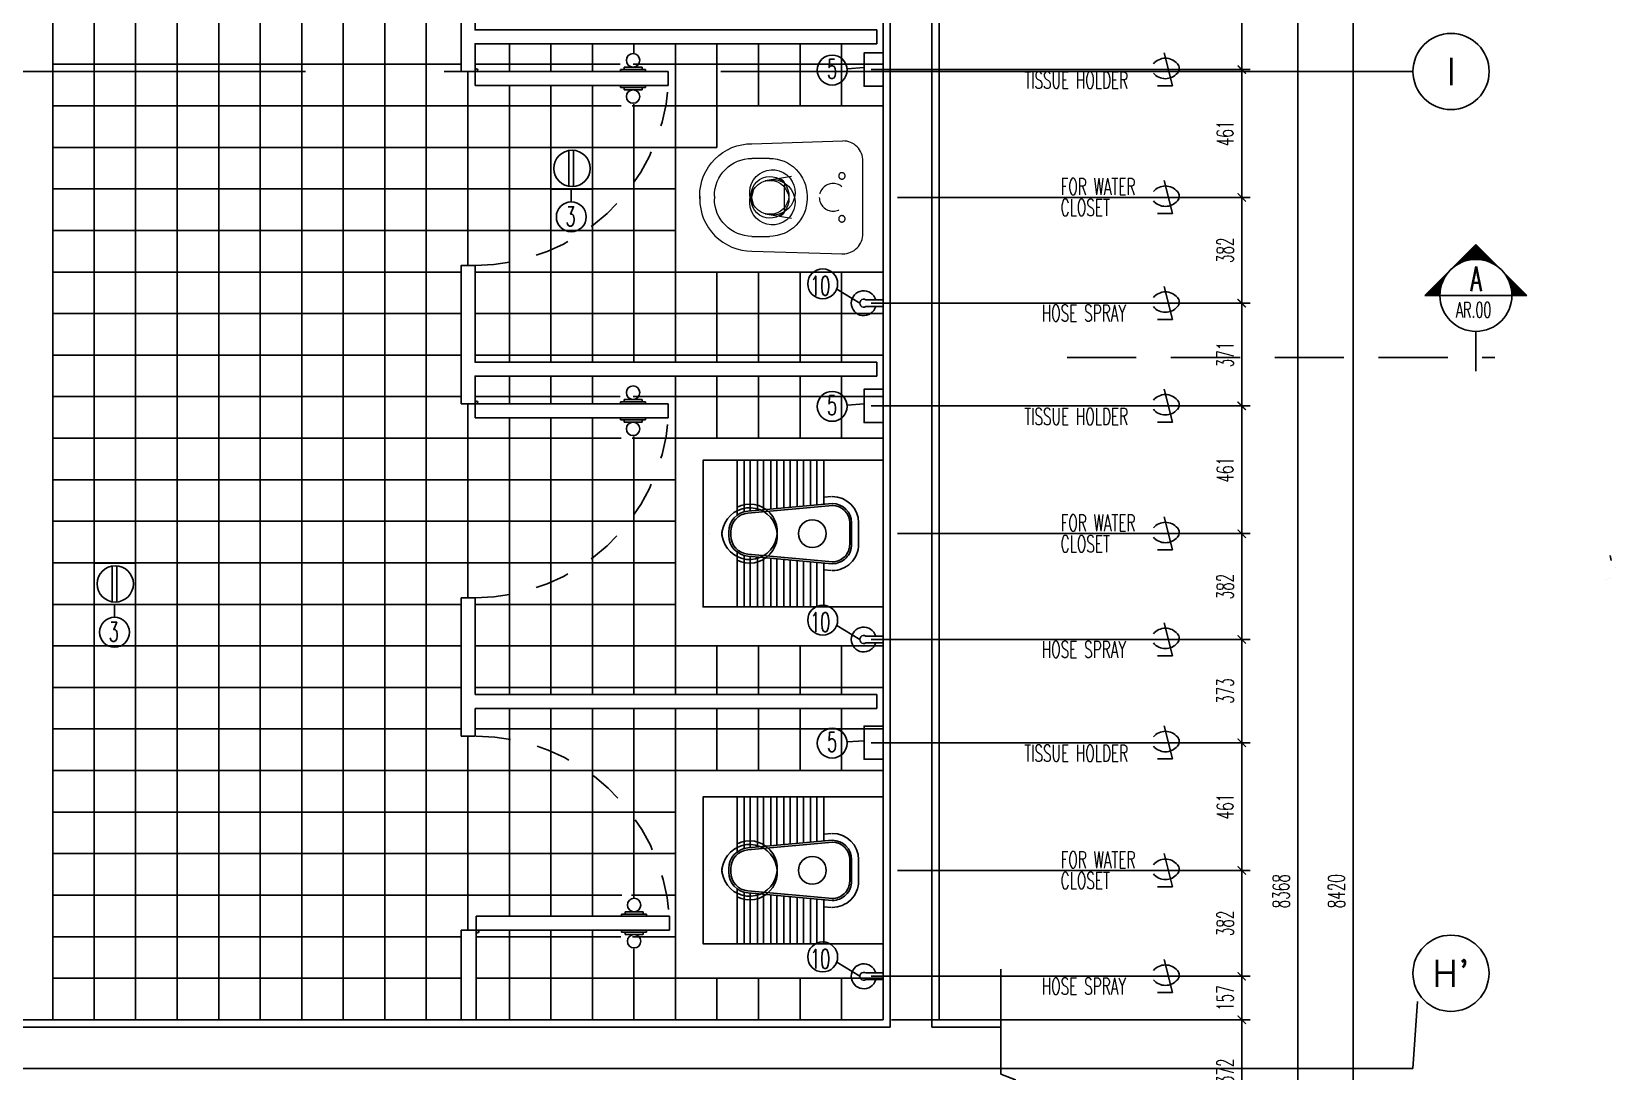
# Model space of a CAD drawing. Extents: x 417646.4 to 417675.2, y 43441 to 43460.9.
# Drawn here: x 417650.11 to 417655.83, y 43454.12 to 43457.88 of the extents above; entities that cross this region are included whole.
import ezdxf
from ezdxf.enums import TextEntityAlignment as Align

# ---------------------------------------------------------------- set-up
doc = ezdxf.new("R2010")
doc.units = 0
doc.header["$MEASUREMENT"] = 0
doc.header["$PDMODE"] = 3
doc.header["$PDSIZE"] = 0.1
for name, pattern in [('CENTERX2', [4, 2.5, -0.5, 0.5, -0.5]), ('HIDDEN', [0.375, 0.25, -0.125]), ('HIDDEN2', [0.1875, 0.125, -0.0625])]:
    doc.linetypes.add(name, pattern=pattern)
doc.layers.get('0').update_dxf_attribs({"linetype": 'CONTINUOUS'})
doc.layers.get('DEFPOINTS').update_dxf_attribs({"linetype": 'CONTINUOUS'})
for name, color, linetype in [('2', 2, 'CONTINUOUS'), ('ARCDIMR', 4, 'CONTINUOUS'), ('AX', 6, 'CONTINUOUS'), ('AX-CR', 2, 'CONTINUOUS'), ('AX-TXT', 4, 'CONTINUOUS'), ('AXES', 11, 'CENTERX2'), ('DIM-NEW', 4, 'CONTINUOUS'), ('Dimout', 4, 'CONTINUOUS'), ('DOOR', 4, 'CONTINUOUS'), ('DW', 7, 'CONTINUOUS'), ('ELE', 3, 'CONTINUOUS'), ('ELEV-MARK', 6, 'CONTINUOUS'), ('FIX', 3, 'CONTINUOUS'), ('JUMP', 2, 'CONTINUOUS'), ('PART', 9, 'CONTINUOUS'), ('Plaster', 7, 'CONTINUOUS'), ('Tile', 5, 'CONTINUOUS'), ('TITLE', 6, 'CONTINUOUS'), ('TXT', 2, 'CONTINUOUS'), ('WALL', 6, 'CONTINUOUS'), ('Windows', 9, 'CONTINUOUS')]:
    doc.layers.add(name, color=color, linetype=linetype)
doc.styles.add('ROMANS', font='ROMANS.shx', dxfattribs={"width": 0.6})
doc.dimstyles.new('R50', dxfattribs={"dimscale": 0, "dimtxt": 0.06, "dimasz": 0.03, "dimexe": 0.03, "dimexo": 0.03, "dimgap": 0.03, "dimtad": 1, "dimdec": 0, "dimlfac": 1000, "dimzin": 13, "dimdsep": 46, "dimtxsty": 'ROMANS', "dimblk": 'ARCHTICK', "dimcen": 0.09, "dimclrd": 4, "dimclre": 4, "dimclrt": 2, "dimadec": 0, "dimazin": 0, "dimtfac": 1, "dimtdec": 0, "dimtofl": 0, "dimtmove": 2, "dimatfit": 3, "dimldrblk": 'CLOSEDBLANK', "dimfxl": 0, "dimtolj": 1, "dimtzin": 0, "dimarcsym": 0})

# ---------------------------------------------------------------- blocks, each defined once
blk = doc.blocks.new('WC')
at = {"layer": 'FIX', "lineweight": 20}
for p, q in [((475, 140.8), (538, 140.8)), ((394.8, 75.7), (490.4, 60.1)), ((339, 4.8), (339, -4.8)), ((533.7, 24.2), (539.5, 0)), ((539.5, 0), (533.7, -24.2)), ((674, 4.8), (674, -4.8)), ((490.4, -60.1), (394.8, -75.7)), ((538, -140.8), (475, -140.8)), ((213.2, -203.8), (210, -203.8))]:
    blk.add_line(p, q, dxfattribs=at)
at = {"layer": 'FIX', "linetype": 'Continuous', "lineweight": 20}
blk.add_line((420.1, -47.3), (420.4, 44.6), dxfattribs=at)
at = {"layer": 'FIX', "lineweight": 20}
for points in [[(210, -203.8, -0.414214), (137, -130.8), (137, 0), (137, 130.8, -0.414214), (210, 203.8)], [(727, -4.8), (727, 4.8, 0.414214), (538, 193.8), (210, 203.8)], [(727, 4.8), (727, -4.8, -0.414214), (538, -193.8), (210, -203.8)]]:
    blk.add_lwpolyline(points, format="xyb", dxfattribs=at)
at = {"layer": 'FIX', "linetype": 'HIDDEN', "lineweight": 20, "ltscale": 0.05}
for centre in [(213.2, 77.5), (213.2, -77.5)]:
    blk.add_circle(centre, 11.6, dxfattribs=at)
at = {"layer": 'FIX', "linetype": 'HIDDEN2', "lineweight": 20, "ltscale": 0.3}
blk.add_circle((245, 0), 49.8, dxfattribs=at)
at = {"layer": 'FIX', "lineweight": 20}
for centre, radius, start, end in [((475, 4.8), 136, 90, 180), ((538, 4.8), 136, 360, 90), ((464.4, -17.6), 82, 51.0758, 71.504), ((473, -6.9), 68.2, 27.1532, 51.0758), ((475, -4.8), 136, 180, 270), ((464.4, 17.6), 82, 288.496, 308.9242), ((473, 6.9), 68.2, 308.9242, 332.8468), ((538, -4.8), 136, 270, 0)]:
    blk.add_arc(centre, radius, start, end, dxfattribs=at)
at = {"layer": 'FIX', "linetype": 'Continuous', "lineweight": 20}
for centre, start, end in [((442.7, 45.5), 88.3879, 182.3338), ((442.4, -45.6), 177.6662, 271.6121)]:
    blk.add_arc(centre, 22.3, start, end, dxfattribs=at)
blk = doc.blocks.new('AWC')
at = {"layer": 'FIX'}
for p, q in [((-725.6, 265), (-725.6, 66.2)), ((-700, 265), (-725.6, 265)), ((-700, 78.8), (-700, 265)), ((-677.7, 265), (-677.7, 82.1)), ((-652.1, 265), (-677.7, 265)), ((-652.1, 84.4), (-652.1, 265)), ((-629.7, 265), (-629.7, 86.4)), ((-604.1, 265), (-629.7, 265)), ((-604.1, 88.8), (-604.1, 265)), ((-581.7, 265), (-581.7, 90.8)), ((-556.1, 265), (-581.7, 265)), ((-556.1, 93.2), (-556.1, 265)), ((-533.8, 265), (-533.8, 95.2)), ((-508.2, 265), (-533.8, 265)), ((-508.2, 97.5), (-508.2, 265)), ((-485.8, 265), (-485.8, 99.6)), ((-460.2, 265), (-485.8, 265)), ((-460.2, 101.9), (-460.2, 265)), ((-437.8, 265), (-437.8, 103.9)), ((-412.2, 265), (-437.8, 265)), ((-412.2, 106.3), (-412.2, 265)), ((-384, 133.6), (-412.2, 131.1)), ((-381.8, 108.7), (-687, 81.2)), ((-824.7, 0), (-824.7, 0)), ((-780.2, 6.5), (-780.2, -6.5)), ((-755.2, 6.5), (-755.2, -6.5)), ((-748.2, 6.5), (-748.2, -6.5)), ((-311.6, -38.7), (-311.6, 38.7)), ((-286.6, -38.7), (-286.6, 38.7)), ((-725.6, -265), (-725.6, -66.2)), ((-700, -78.8), (-700, -265)), ((-687, -81.2), (-381.6, -108.7)), ((-677.7, -265), (-677.7, -82.1)), ((-652.1, -84.4), (-652.1, -265)), ((-629.7, -265), (-629.7, -86.4)), ((-604.1, -88.8), (-604.1, -265)), ((-581.7, -265), (-581.7, -90.8)), ((-556.1, -93.2), (-556.1, -265)), ((-533.8, -265), (-533.8, -95.2)), ((-508.2, -97.5), (-508.2, -265)), ((-485.8, -265), (-485.8, -99.6)), ((-460.2, -101.9), (-460.2, -265)), ((-437.8, -265), (-437.8, -103.9)), ((-412.2, -106.3), (-412.2, -265)), ((-412.2, -131.1), (-383.8, -133.6)), ((-700, -265), (-725.6, -265)), ((-652.1, -265), (-677.7, -265)), ((-604.1, -265), (-629.7, -265)), ((-556.1, -265), (-581.7, -265)), ((-508.2, -265), (-533.8, -265)), ((-460.2, -265), (-485.8, -265)), ((-412.2, -265), (-437.8, -265))]:
    blk.add_line(p, q, dxfattribs=at)
at = {"layer": 'FIX', "color": 32}
for p, q in [((-381.1, 101.7), (-686.3, 74.2)), ((-318.6, -38.7), (-318.6, 38.7)), ((-686.3, -74.2), (-381, -101.7))]:
    blk.add_line(p, q, dxfattribs=at)
at = {"layer": 'FIX'}
blk.add_lwpolyline([(-198, 265), (-848, 265), (-848, -265), (-198, -265)], close=True, dxfattribs=at)
at = {"layer": 'FIX', "color": 32}
blk.add_circle((-453.8, 0), 50, dxfattribs=at)
at = {"layer": 'FIX'}
for centre, radius, start, end in [((-381.6, 38.7), 95, 0, 90.1311), ((-680.2, 6.5), 100, 117.0426, 180), ((-680.2, 6.5), 75, 95.2114, 180), ((-381.6, 38.7), 70, 0, 90.1311), ((-680.2, -6.5), 100, 180, 242.9574), ((-680.2, -6.5), 75, 180, 264.7886), ((-381.6, -38.7), 95, 270, 0), ((-381.6, -38.7), 70, 270, 0)]:
    blk.add_arc(centre, radius, start, end, dxfattribs=at)
at = {"layer": 'FIX', "color": 32}
for centre, radius, start, end in [((-680.2, 6.5), 68, 95.2114, 180), ((-381.6, 38.7), 63, 0, 90.1311), ((-680.2, -6.5), 68, 180, 264.7886), ((-381.6, -38.7), 63, 270, 0)]:
    blk.add_arc(centre, radius, start, end, dxfattribs=at)
blk = doc.blocks.new('AXL')
at = {"layer": 'AX-CR'}
blk.add_circle((-350, 0), 350, dxfattribs=at)
at = {"layer": 'AX-TXT', "style": 'ROMANS'}
blk.add_attdef('AX', text='', height=250, dxfattribs=at).set_placement((-350, 0), align=Align.MIDDLE)
blk = doc.blocks.new('DORO')
at = {"layer": 'DOOR', "linetype": 'ByBlock'}
for p, q in [((-0.05, -0.6482), (-0.05, 0)), ((-0.05, 0), (0, 0)), ((0, 0), (0, -0.6482)), ((-0.0662, -0.6033), (-0.0662, -0.5385)), ((-0.0572, -0.5385), (-0.0662, -0.5385)), ((-0.0572, -0.5259), (-0.0572, -0.6159)), ((-0.05, -0.5259), (-0.0572, -0.5259)), ((-0.0572, -0.6033), (-0.0572, -0.5385)), ((0, -0.5259), (0.0072, -0.5259)), ((0.0072, -0.5259), (0.0072, -0.6159)), ((0.0072, -0.6033), (0.0072, -0.5385)), ((0.0072, -0.5385), (0.0162, -0.5385)), ((0.0162, -0.6033), (0.0162, -0.5385)), ((-0.0572, -0.6033), (-0.0662, -0.6033)), ((-0.05, -0.6159), (-0.0572, -0.6159)), ((0, -0.6159), (0.0072, -0.6159)), ((0.0072, -0.6033), (0.0162, -0.6033)), ((-0.05, -0.6482), (-0.05, -0.6982)), ((0, -0.6482), (0, -0.6982)), ((-0.05, -0.6982), (0, -0.6982)), ((0, -0.6982), (-0.05, -0.6982))]:
    blk.add_line(p, q, dxfattribs=at)
for centre, radius in [((0.0051, -0.0051), 0.00506), ((-0.0904, -0.5709), 0.0243), ((0.0404, -0.5709), 0.0243)]:
    blk.add_circle(centre, radius, dxfattribs=at)
at = {"layer": 'DOOR', "linetype": 'HIDDEN', "ltscale": 0.5}
blk.add_arc((0, 0), 0.7, 180, 265.9039, dxfattribs=at)
blk = doc.blocks.new('A$C785E76E1')
at = {"layer": 'JUMP'}
for p, q in [((0.033, 0.0529), (0.033, 0.1149)), ((0.057, 0.0529), (0.057, 0.1149))]:
    blk.add_line(p, q, dxfattribs=at)
for radius, start, end in [(0.045, 105.4782, 74.5218), (0.0144, 146.4427, 33.5573)]:
    blk.add_arc((0.045, 0.045), radius, start, end, dxfattribs=at)
blk = doc.blocks.new('_ARCHTICK')
at = {"color": 0, "linetype": 'ByBlock', "const_width": 0.15}
blk.add_lwpolyline([(-0.5, -0.5), (0.5, 0.5)], dxfattribs=at)
blk = doc.blocks.new('*D74')
at = {"layer": '2', "color": 4, "lineweight": -2}
for p, q in [((417653.2394, 43457.2792), (417654.5125, 43457.2792)), ((417654.4825, 43456.897), (417654.4825, 43457.2792)), ((417653.1445, 43456.897), (417654.5125, 43456.897))]:
    blk.add_line(p, q, dxfattribs=at)
at = {"layer": 'DEFPOINTS', "color": 0}
for p in [(417653.2094, 43457.2792), (417654.4825, 43457.2792), (417653.1145, 43456.897)]:
    blk.add_point(p, dxfattribs=at)
at = {"layer": '2', "color": 4, "lineweight": -2, "xscale": 0.03, "yscale": 0.03, "zscale": 0.03}
for p, rotation in [((417654.4825, 43457.2792), 90), ((417654.4825, 43456.897), 270)]:
    blk.add_blockref('_ARCHTICK', p, dxfattribs=dict(at, rotation=rotation))
at = {"layer": '2', "color": 2, "insert": (417654.4225, 43457.0881), "char_height": 0.06, "attachment_point": 5, "rotation": 90, "style": 'ROMANS'}
blk.add_mtext('\\A1;382', dxfattribs=at)
blk = doc.blocks.new('_ClosedBlank')
at = {"color": 0, "linetype": 'ByBlock', "lineweight": -2}
for p, q in [((-1, 0.17), (0, 0)), ((-1, 0.17), (-1, -0.17)), ((0, 0), (-1, -0.17))]:
    blk.add_line(p, q, dxfattribs=at)
blk = doc.blocks.new('*D75')
at = {"layer": '2', "color": 4, "lineweight": -2}
for p, q in [((417653.1435, 43457.7405), (417654.5125, 43457.7405)), ((417654.4825, 43457.2792), (417654.4825, 43457.7405)), ((417653.2394, 43457.2792), (417654.5125, 43457.2792))]:
    blk.add_line(p, q, dxfattribs=at)
at = {"layer": 'DEFPOINTS', "color": 0}
for p in [(417653.1135, 43457.7405), (417654.4825, 43457.7405), (417653.2094, 43457.2792)]:
    blk.add_point(p, dxfattribs=at)
at = {"layer": '2', "color": 4, "lineweight": -2, "xscale": 0.03, "yscale": 0.03, "zscale": 0.03}
for p, rotation in [((417654.4825, 43457.7405), 90), ((417654.4825, 43457.2792), 270)]:
    blk.add_blockref('_ARCHTICK', p, dxfattribs=dict(at, rotation=rotation))
at = {"layer": '2', "color": 2, "insert": (417654.4225, 43457.5099), "char_height": 0.06, "attachment_point": 5, "rotation": 90, "style": 'ROMANS'}
blk.add_mtext('\\A1;461', dxfattribs=at)
blk = doc.blocks.new('SCNTR', base_point=(3632.66, 549.66))
for q in [(3633.89, 554.57), (3636.1, 543.44)]:
    blk.add_line((3631.12, 543.44), q)
for centre, radius, start, end in [((3630.8, 549.38), 1.99, 133.3084, 182.4789), ((3630.8, 549.21), 1.99, 177.5211, 226.6916), ((3633.47, 547.5), 5.23, 39.4883, 140.5117), ((3633.47, 551.09), 5.23, 219.4883, 320.5117)]:
    blk.add_arc(centre, radius, start, end)
blk = doc.blocks.new('*D76')
at = {"layer": '2', "color": 4, "lineweight": -2}
for p, q in [((417653.2394, 43456.0649), (417654.5125, 43456.0649)), ((417654.4825, 43455.6827), (417654.4825, 43456.0649)), ((417653.1445, 43455.6827), (417654.5125, 43455.6827))]:
    blk.add_line(p, q, dxfattribs=at)
at = {"layer": 'DEFPOINTS', "color": 0}
for p in [(417653.2094, 43456.0649), (417654.4825, 43456.0649), (417653.1145, 43455.6827)]:
    blk.add_point(p, dxfattribs=at)
at = {"layer": '2', "color": 4, "lineweight": -2, "xscale": 0.03, "yscale": 0.03, "zscale": 0.03}
for p, rotation in [((417654.4825, 43456.0649), 90), ((417654.4825, 43455.6827), 270)]:
    blk.add_blockref('_ARCHTICK', p, dxfattribs=dict(at, rotation=rotation))
at = {"layer": '2', "color": 2, "insert": (417654.4225, 43455.8738), "char_height": 0.06, "attachment_point": 5, "rotation": 90, "style": 'ROMANS'}
blk.add_mtext('\\A1;382', dxfattribs=at)
blk = doc.blocks.new('*D77')
at = {"layer": '2', "color": 4, "lineweight": -2}
for p, q in [((417653.1435, 43456.5262), (417654.5125, 43456.5262)), ((417654.4825, 43456.0649), (417654.4825, 43456.5262)), ((417653.2394, 43456.0649), (417654.5125, 43456.0649))]:
    blk.add_line(p, q, dxfattribs=at)
at = {"layer": 'DEFPOINTS', "color": 0}
for p in [(417653.1135, 43456.5262), (417654.4825, 43456.5262), (417653.2094, 43456.0649)]:
    blk.add_point(p, dxfattribs=at)
at = {"layer": '2', "color": 4, "lineweight": -2, "xscale": 0.03, "yscale": 0.03, "zscale": 0.03}
for p, rotation in [((417654.4825, 43456.5262), 90), ((417654.4825, 43456.0649), 270)]:
    blk.add_blockref('_ARCHTICK', p, dxfattribs=dict(at, rotation=rotation))
at = {"layer": '2', "color": 2, "insert": (417654.4225, 43456.2955), "char_height": 0.06, "attachment_point": 5, "rotation": 90, "style": 'ROMANS'}
blk.add_mtext('\\A1;461', dxfattribs=at)
blk = doc.blocks.new('*D78')
at = {"layer": '2', "color": 4, "lineweight": -2}
for p, q in [((417653.2394, 43454.8489), (417654.5125, 43454.8489)), ((417654.4825, 43454.4667), (417654.4825, 43454.8489)), ((417653.1445, 43454.4667), (417654.5125, 43454.4667))]:
    blk.add_line(p, q, dxfattribs=at)
at = {"layer": 'DEFPOINTS', "color": 0}
for p in [(417653.2094, 43454.8489), (417654.4825, 43454.8489), (417653.1145, 43454.4667)]:
    blk.add_point(p, dxfattribs=at)
at = {"layer": '2', "color": 4, "lineweight": -2, "xscale": 0.03, "yscale": 0.03, "zscale": 0.03}
for p, rotation in [((417654.4825, 43454.8489), 90), ((417654.4825, 43454.4667), 270)]:
    blk.add_blockref('_ARCHTICK', p, dxfattribs=dict(at, rotation=rotation))
at = {"layer": '2', "color": 2, "insert": (417654.4225, 43454.6578), "char_height": 0.06, "attachment_point": 5, "rotation": 90, "style": 'ROMANS'}
blk.add_mtext('\\A1;382', dxfattribs=at)
blk = doc.blocks.new('*D79')
at = {"layer": '2', "color": 4, "lineweight": -2}
for p, q in [((417653.1435, 43455.3102), (417654.5125, 43455.3102)), ((417654.4825, 43454.8489), (417654.4825, 43455.3102)), ((417653.2394, 43454.8489), (417654.5125, 43454.8489))]:
    blk.add_line(p, q, dxfattribs=at)
at = {"layer": 'DEFPOINTS', "color": 0}
for p in [(417653.1135, 43455.3102), (417654.4825, 43455.3102), (417653.2094, 43454.8489)]:
    blk.add_point(p, dxfattribs=at)
at = {"layer": '2', "color": 4, "lineweight": -2, "xscale": 0.03, "yscale": 0.03, "zscale": 0.03}
for p, rotation in [((417654.4825, 43455.3102), 90), ((417654.4825, 43454.8489), 270)]:
    blk.add_blockref('_ARCHTICK', p, dxfattribs=dict(at, rotation=rotation))
at = {"layer": '2', "color": 2, "insert": (417654.4225, 43455.0795), "char_height": 0.06, "attachment_point": 5, "rotation": 90, "style": 'ROMANS'}
blk.add_mtext('\\A1;461', dxfattribs=at)
blk = doc.blocks.new('*D80')
at = {"layer": '2', "color": 4, "lineweight": -2}
for p, q in [((417653.419, 43455.6827), (417654.5125, 43455.6827)), ((417654.4825, 43455.3102), (417654.4825, 43455.6827)), ((417653.419, 43455.3102), (417654.5125, 43455.3102))]:
    blk.add_line(p, q, dxfattribs=at)
at = {"layer": 'DEFPOINTS', "color": 0}
for p in [(417653.389, 43455.6827), (417654.4825, 43455.6827), (417653.389, 43455.3102)]:
    blk.add_point(p, dxfattribs=at)
at = {"layer": '2', "color": 4, "lineweight": -2, "xscale": 0.03, "yscale": 0.03, "zscale": 0.03}
for p, rotation in [((417654.4825, 43455.6827), 90), ((417654.4825, 43455.3102), 270)]:
    blk.add_blockref('_ARCHTICK', p, dxfattribs=dict(at, rotation=rotation))
at = {"layer": '2', "color": 2, "insert": (417654.4225, 43455.4964), "char_height": 0.06, "attachment_point": 5, "rotation": 90, "style": 'ROMANS'}
blk.add_mtext('\\A1;373', dxfattribs=at)
blk = doc.blocks.new('*D81')
at = {"layer": '2', "color": 4, "lineweight": -2}
for p, q in [((417653.217, 43454.4667), (417654.5125, 43454.4667)), ((417654.4825, 43454.4667), (417654.4825, 43454.3096)), ((417653.217, 43454.3096), (417654.5125, 43454.3096))]:
    blk.add_line(p, q, dxfattribs=at)
at = {"layer": 'DEFPOINTS', "color": 0}
for p in [(417653.187, 43454.4667), (417653.187, 43454.3096), (417654.4825, 43454.3096)]:
    blk.add_point(p, dxfattribs=at)
at = {"layer": '2', "color": 4, "lineweight": -2, "xscale": 0.03, "yscale": 0.03, "zscale": 0.03}
for p, rotation in [((417654.4825, 43454.4667), 90), ((417654.4825, 43454.3096), 270)]:
    blk.add_blockref('_ARCHTICK', p, dxfattribs=dict(at, rotation=rotation))
at = {"layer": '2', "color": 2, "insert": (417654.4225, 43454.3881), "char_height": 0.06, "attachment_point": 5, "rotation": 90, "style": 'ROMANS'}
blk.add_mtext('\\A1;157', dxfattribs=at)
blk = doc.blocks.new('*D82')
at = {"layer": '2', "color": 4, "lineweight": -2}
for p, q in [((417653.419, 43456.897), (417654.5125, 43456.897)), ((417654.4825, 43456.897), (417654.4825, 43456.5262)), ((417653.419, 43456.5262), (417654.5125, 43456.5262))]:
    blk.add_line(p, q, dxfattribs=at)
at = {"layer": 'DEFPOINTS', "color": 0}
for p in [(417653.389, 43456.897), (417653.389, 43456.5262), (417654.4825, 43456.5262)]:
    blk.add_point(p, dxfattribs=at)
at = {"layer": '2', "color": 4, "lineweight": -2, "xscale": 0.03, "yscale": 0.03, "zscale": 0.03}
for p, rotation in [((417654.4825, 43456.897), 90), ((417654.4825, 43456.5262), 270)]:
    blk.add_blockref('_ARCHTICK', p, dxfattribs=dict(at, rotation=rotation))
at = {"layer": '2', "color": 2, "insert": (417654.4225, 43456.7116), "char_height": 0.06, "attachment_point": 5, "rotation": 90, "style": 'ROMANS'}
blk.add_mtext('\\A1;371', dxfattribs=at)
blk = doc.blocks.new('*D83')
at = {"layer": '2', "color": 4, "lineweight": -2}
for p, q in [((417653.218, 43458.3086), (417654.5125, 43458.3086)), ((417654.4825, 43457.7405), (417654.4825, 43458.3086)), ((417653.419, 43457.7405), (417654.5125, 43457.7405))]:
    blk.add_line(p, q, dxfattribs=at)
at = {"layer": 'DEFPOINTS', "color": 0}
for p in [(417653.188, 43458.3086), (417654.4825, 43458.3086), (417653.389, 43457.7405)]:
    blk.add_point(p, dxfattribs=at)
at = {"layer": '2', "color": 4, "lineweight": -2, "xscale": 0.03, "yscale": 0.03, "zscale": 0.03}
for p, rotation in [((417654.4825, 43458.3086), 90), ((417654.4825, 43457.7405), 270)]:
    blk.add_blockref('_ARCHTICK', p, dxfattribs=dict(at, rotation=rotation))
at = {"layer": '2', "color": 2, "insert": (417654.4225, 43458.0246), "char_height": 0.06, "attachment_point": 5, "rotation": 90, "style": 'ROMANS'}
blk.add_mtext('\\A1;568', dxfattribs=at)
blk = doc.blocks.new('*D85')
at = {"layer": '2', "color": 4, "lineweight": -2}
for p, q in [((417653.217, 43458.9581), (417654.7148, 43458.9581)), ((417654.6848, 43458.9581), (417654.6848, 43450.5896)), ((417652.292, 43450.5896), (417654.7148, 43450.5896))]:
    blk.add_line(p, q, dxfattribs=at)
at = {"layer": 'DEFPOINTS', "color": 0}
for p in [(417653.187, 43458.9581), (417652.262, 43450.5896), (417654.6848, 43450.5896)]:
    blk.add_point(p, dxfattribs=at)
at = {"layer": '2', "color": 4, "lineweight": -2, "xscale": 0.03, "yscale": 0.03, "zscale": 0.03}
for p, rotation in [((417654.6848, 43458.9581), 90), ((417654.6848, 43450.5896), 270)]:
    blk.add_blockref('_ARCHTICK', p, dxfattribs=dict(at, rotation=rotation))
at = {"layer": '2', "color": 2, "insert": (417654.6248, 43454.7738), "char_height": 0.06, "attachment_point": 5, "rotation": 90, "style": 'ROMANS'}
blk.add_mtext('\\A1;8368', dxfattribs=at)
blk = doc.blocks.new('*D86')
at = {"layer": '2', "color": 4, "lineweight": -2}
for p, q in [((417653.217, 43454.3096), (417654.5125, 43454.3096)), ((417654.4825, 43453.9376), (417654.4825, 43454.3096)), ((417652.292, 43453.9376), (417654.5125, 43453.9376))]:
    blk.add_line(p, q, dxfattribs=at)
at = {"layer": 'DEFPOINTS', "color": 0}
for p in [(417653.187, 43454.3096), (417654.4825, 43454.3096), (417652.262, 43453.9376)]:
    blk.add_point(p, dxfattribs=at)
at = {"layer": '2', "color": 4, "lineweight": -2, "xscale": 0.03, "yscale": 0.03, "zscale": 0.03}
for p, rotation in [((417654.4825, 43454.3096), 90), ((417654.4825, 43453.9376), 270)]:
    blk.add_blockref('_ARCHTICK', p, dxfattribs=dict(at, rotation=rotation))
at = {"layer": '2', "color": 2, "insert": (417654.4225, 43454.1236), "char_height": 0.06, "attachment_point": 5, "rotation": 90, "style": 'ROMANS'}
blk.add_mtext('\\A1;372', dxfattribs=at)
blk = doc.blocks.new('*D90')
at = {"layer": '2', "color": 4, "lineweight": -2}
for p, q in [((417653.243, 43458.984), (417654.9145, 43458.984)), ((417654.8845, 43450.5636), (417654.8845, 43458.984)), ((417652.318, 43450.5636), (417654.9145, 43450.5636))]:
    blk.add_line(p, q, dxfattribs=at)
at = {"layer": 'DEFPOINTS', "color": 0}
for p in [(417653.213, 43458.984), (417654.8845, 43458.984), (417652.288, 43450.5636)]:
    blk.add_point(p, dxfattribs=at)
at = {"layer": '2', "color": 4, "lineweight": -2, "xscale": 0.03, "yscale": 0.03, "zscale": 0.03}
for p, rotation in [((417654.8845, 43458.984), 90), ((417654.8845, 43450.5636), 270)]:
    blk.add_blockref('_ARCHTICK', p, dxfattribs=dict(at, rotation=rotation))
at = {"layer": '2', "color": 2, "insert": (417654.8245, 43454.7738), "char_height": 0.06, "attachment_point": 5, "rotation": 90, "style": 'ROMANS'}
blk.add_mtext('\\A1;8420', dxfattribs=at)
blk = doc.blocks.new('A$C67076F16')
at = {"layer": 'DIM-NEW'}
for p, q in [((0.0127, 0.0913), (0.1876, 0.0913)), ((0.0138, 0.1136), (0.1863, 0.1136))]:
    blk.add_line(p, q, dxfattribs=at)
at = {"layer": 'DW'}
blk.add_lwpolyline([(0, 0.2), (0, 0), (0.2, 0), (0.2, 0.2)], close=True, dxfattribs=at)
at = {"layer": 'FIX', "color": 2}
blk.add_circle((0.1, 0.0983), 0.0876, dxfattribs=at)
blk = doc.blocks.new('*X21')
at = {"color": 0}
for p, q in [((14608, 7877), (14819, 8088)), ((14625, 7890), (14821, 8086)), ((14637, 7899), (14823, 8084)), ((14647, 7905), (14825, 8082)), ((14656, 7910), (14826, 8081)), ((14664, 7915), (14828, 8079)), ((14671, 7919), (14830, 8077)), ((14678, 7922), (14832, 8075)), ((14685, 7925), (14833, 8073)), ((14691, 7928), (14835, 8072)), ((14697, 7930), (14837, 8070)), ((14703, 7933), (14839, 8068)), ((14709, 7935), (14841, 8066)), ((14714, 7937), (14842, 8065)), ((14719, 7938), (14844, 8063)), ((14725, 7940), (14846, 8061)), ((14730, 7941), (14848, 8059)), ((14734, 7943), (14849, 8058)), ((14739, 7944), (14851, 8056)), ((14744, 7945), (14853, 8054)), ((14749, 7946), (14855, 8052)), ((14753, 7947), (14856, 8051)), ((14757, 7948), (14858, 8049)), ((14762, 7949), (14860, 8047)), ((14766, 7950), (14862, 8045)), ((14770, 7950), (14863, 8043)), ((14774, 7951), (14865, 8042)), ((14778, 7951), (14867, 8040)), ((14782, 7952), (14869, 8038)), ((14786, 7952), (14871, 8036)), ((14790, 7953), (14872, 8035)), ((14794, 7953), (14874, 8033)), ((14798, 7953), (14876, 8031)), ((14802, 7953), (14878, 8029)), ((14805, 7954), (14879, 8028)), ((14809, 7954), (14881, 8026)), ((14813, 7954), (14883, 8024)), ((14816, 7954), (14885, 8022)), ((14820, 7954), (14886, 8020)), ((14823, 7954), (14888, 8019)), ((14827, 7954), (14890, 8017)), ((14830, 7954), (14892, 8015)), ((14834, 7953), (14894, 8013)), ((14837, 7953), (14895, 8012)), ((14840, 7953), (14897, 8010)), ((14844, 7953), (14899, 8008)), ((14847, 7953), (14901, 8006)), ((14850, 7952), (14902, 8005)), ((14853, 7952), (14904, 8003)), ((14856, 7952), (14906, 8001)), ((14860, 7951), (14908, 7999)), ((14863, 7951), (14909, 7997)), ((14866, 7950), (14911, 7996)), ((14869, 7950), (14913, 7994)), ((14872, 7949), (14915, 7992)), ((14875, 7949), (14917, 7990)), ((14878, 7948), (14918, 7989)), ((14881, 7948), (14920, 7987)), ((14884, 7947), (14922, 7985)), ((14887, 7947), (14924, 7983)), ((14890, 7946), (14925, 7982)), ((14893, 7945), (14927, 7980)), ((14895, 7945), (14929, 7978)), ((14898, 7944), (14931, 7976)), ((14901, 7943), (14932, 7974)), ((14904, 7942), (14934, 7973)), ((14907, 7942), (14936, 7971)), ((14909, 7941), (14938, 7969)), ((14912, 7940), (14939, 7967)), ((14915, 7939), (14941, 7966)), ((14917, 7938), (14943, 7964)), ((14920, 7937), (14945, 7962)), ((14923, 7937), (14947, 7960)), ((14925, 7936), (14948, 7959)), ((14928, 7935), (14950, 7957)), ((14931, 7934), (14952, 7955)), ((14933, 7933), (14954, 7953)), ((14936, 7932), (14955, 7952)), ((14938, 7931), (14957, 7950)), ((14941, 7930), (14959, 7948)), ((14943, 7929), (14961, 7946)), ((14946, 7928), (14962, 7944)), ((14948, 7927), (14964, 7943)), ((14951, 7926), (14966, 7941)), ((14953, 7925), (14968, 7939)), ((14956, 7923), (14970, 7937)), ((14958, 7922), (14971, 7936)), ((14960, 7921), (14973, 7934)), ((14963, 7920), (14975, 7932)), ((14965, 7919), (14977, 7930)), ((14967, 7918), (14978, 7929)), ((14970, 7916), (14980, 7927)), ((14972, 7915), (14982, 7925)), ((14974, 7914), (14984, 7923)), ((14977, 7913), (14985, 7921)), ((14979, 7911), (14987, 7920)), ((14981, 7910), (14989, 7918)), ((14983, 7909), (14991, 7916)), ((14986, 7908), (14993, 7914)), ((14988, 7906), (14994, 7913)), ((14990, 7905), (14996, 7911)), ((14992, 7903), (14998, 7909)), ((14994, 7902), (15000, 7907)), ((14997, 7901), (15001, 7906)), ((14999, 7899), (15003, 7904)), ((15001, 7898), (15005, 7902)), ((15003, 7896), (15007, 7900)), ((15005, 7895), (15008, 7898)), ((15007, 7894), (15010, 7897)), ((15009, 7892), (15012, 7895)), ((15011, 7891), (15014, 7893)), ((15013, 7889), (15016, 7891)), ((15015, 7888), (15017, 7890)), ((15017, 7886), (15019, 7888)), ((15019, 7884), (15021, 7886)), ((15021, 7883), (15023, 7884)), ((15023, 7881), (15024, 7883)), ((15025, 7880), (15026, 7881)), ((15027, 7878), (15028, 7879)), ((15029, 7877), (15030, 7877)), ((15031, 7875), (15031, 7875)), ((15033, 7873), (15033, 7874)), ((15035, 7872), (15035, 7872)), ((15036, 7870), (15037, 7870)), ((15038, 7868), (15038, 7868)), ((15040, 7867), (15040, 7867)), ((14360, 7629), (14571, 7839)), ((14364, 7629), (14557, 7822)), ((14368, 7629), (14549, 7810)), ((14371, 7629), (14542, 7800)), ((14375, 7629), (14537, 7791)), ((14378, 7629), (14533, 7783)), ((14382, 7629), (14529, 7776)), ((14385, 7629), (14525, 7769)), ((14389, 7629), (14522, 7762)), ((14392, 7629), (14519, 7756)), ((14396, 7629), (14517, 7750)), ((14399, 7629), (14515, 7744)), ((14403, 7629), (14513, 7739)), ((14406, 7629), (14511, 7733)), ((14410, 7629), (14509, 7728)), ((15042, 7865), (15042, 7865)), ((15044, 7863), (15044, 7863)), ((15046, 7861), (15046, 7861)), ((15047, 7860), (15047, 7860)), ((15051, 7856), (15051, 7856)), ((15053, 7854), (15053, 7854)), ((15054, 7852), (15054, 7853)), ((15056, 7851), (15056, 7851)), ((15058, 7849), (15058, 7849)), ((15059, 7847), (15060, 7847)), ((15061, 7845), (15061, 7845)), ((15063, 7843), (15063, 7844)), ((15064, 7841), (15065, 7842)), ((15066, 7839), (15067, 7840)), ((15068, 7837), (15069, 7838)), ((15069, 7836), (15070, 7837)), ((15071, 7834), (15072, 7835)), ((15072, 7832), (15074, 7833)), ((15074, 7830), (15076, 7831)), ((15076, 7828), (15077, 7830)), ((15077, 7826), (15079, 7828)), ((15079, 7824), (15081, 7826)), ((15080, 7822), (15083, 7824)), ((15082, 7820), (15084, 7822)), ((15083, 7818), (15086, 7821)), ((15085, 7815), (15088, 7819)), ((15086, 7813), (15090, 7817)), ((15087, 7811), (15092, 7815)), ((15089, 7809), (15093, 7814)), ((15090, 7807), (15095, 7812)), ((15092, 7805), (15097, 7810)), ((15093, 7803), (15099, 7808)), ((15094, 7801), (15100, 7807)), ((15096, 7798), (15102, 7805)), ((15097, 7796), (15104, 7803)), ((15098, 7794), (15106, 7801)), ((15100, 7792), (15107, 7799)), ((15101, 7790), (15109, 7798)), ((15102, 7787), (15111, 7796)), ((15104, 7785), (15113, 7794)), ((15105, 7783), (15115, 7792)), ((15106, 7780), (15116, 7791)), ((15107, 7778), (15118, 7789)), ((15108, 7776), (15120, 7787)), ((15110, 7773), (15122, 7785)), ((15111, 7771), (15123, 7784)), ((15112, 7769), (15125, 7782)), ((15113, 7766), (15127, 7780)), ((15114, 7764), (15129, 7778)), ((15115, 7761), (15130, 7777)), ((15116, 7759), (15132, 7775)), ((15117, 7756), (15134, 7773)), ((15118, 7754), (15136, 7771)), ((15119, 7751), (15137, 7769)), ((15121, 7749), (15139, 7768)), ((15122, 7746), (15141, 7766)), ((15122, 7744), (15143, 7764)), ((15123, 7741), (15145, 7762)), ((15124, 7739), (15146, 7761)), ((15125, 7736), (15148, 7759)), ((15126, 7733), (15150, 7757)), ((15127, 7731), (15152, 7755)), ((15128, 7728), (15153, 7754)), ((15129, 7725), (15155, 7752)), ((15130, 7723), (15157, 7750)), ((15130, 7720), (15159, 7748)), ((15131, 7717), (15160, 7746)), ((15132, 7714), (15162, 7745)), ((15133, 7712), (15164, 7743)), ((15133, 7709), (15166, 7741)), ((15134, 7706), (15168, 7739)), ((15135, 7703), (15169, 7738)), ((15136, 7700), (15171, 7736)), ((15136, 7697), (15173, 7734)), ((15137, 7695), (15175, 7732)), ((15137, 7692), (15176, 7731)), ((15138, 7689), (15178, 7729)), ((15139, 7686), (15180, 7727)), ((15139, 7683), (15182, 7725)), ((15140, 7680), (15183, 7723)), ((14413, 7629), (14507, 7723)), ((14417, 7629), (14506, 7718)), ((14421, 7629), (14505, 7713)), ((14424, 7629), (14503, 7708)), ((14428, 7629), (14502, 7703)), ((14431, 7629), (14501, 7699)), ((14435, 7629), (14500, 7694)), ((14438, 7629), (14499, 7690)), ((14442, 7629), (14499, 7686)), ((14445, 7629), (14498, 7681)), ((14449, 7629), (14497, 7677)), ((14452, 7629), (14497, 7673)), ((14456, 7629), (14496, 7669)), ((14459, 7629), (14496, 7665)), ((14463, 7629), (14495, 7661)), ((14466, 7629), (14495, 7657)), ((14470, 7629), (14494, 7653)), ((14474, 7629), (14494, 7649)), ((14477, 7629), (14494, 7646)), ((14481, 7629), (14494, 7642)), ((14484, 7629), (14494, 7638)), ((14488, 7629), (14494, 7635)), ((14491, 7629), (14494, 7631)), ((15140, 7676), (15185, 7722)), ((15140, 7673), (15187, 7720)), ((15141, 7670), (15189, 7718)), ((15141, 7667), (15191, 7716)), ((15142, 7664), (15192, 7715)), ((15142, 7661), (15194, 7713)), ((15142, 7658), (15196, 7711)), ((15143, 7654), (15198, 7709)), ((15143, 7651), (15199, 7708)), ((15143, 7648), (15201, 7706)), ((15143, 7644), (15203, 7704)), ((15143, 7641), (15205, 7702)), ((15143, 7637), (15206, 7700)), ((15143, 7634), (15208, 7699)), ((15144, 7631), (15210, 7697)), ((15145, 7629), (15212, 7695)), ((15149, 7629), (15214, 7693)), ((15152, 7629), (15215, 7692)), ((15156, 7629), (15217, 7690)), ((15159, 7629), (15219, 7688)), ((15163, 7629), (15221, 7686)), ((15167, 7629), (15222, 7685)), ((15170, 7629), (15224, 7683)), ((15174, 7629), (15226, 7681)), ((15177, 7629), (15228, 7679)), ((15181, 7629), (15229, 7678)), ((15184, 7629), (15231, 7676)), ((15188, 7629), (15233, 7674)), ((15191, 7629), (15235, 7672)), ((15195, 7629), (15236, 7670)), ((15198, 7629), (15238, 7669)), ((15202, 7629), (15240, 7667)), ((15205, 7629), (15242, 7665)), ((15209, 7629), (15244, 7663)), ((15212, 7629), (15245, 7662)), ((15216, 7629), (15247, 7660)), ((15220, 7629), (15249, 7658)), ((15223, 7629), (15251, 7656)), ((15227, 7629), (15252, 7655)), ((15230, 7629), (15254, 7653)), ((15234, 7629), (15256, 7651)), ((15237, 7629), (15258, 7649)), ((15241, 7629), (15259, 7647)), ((15244, 7629), (15261, 7646)), ((15248, 7629), (15263, 7644)), ((15251, 7629), (15265, 7642)), ((15255, 7629), (15267, 7640)), ((15258, 7629), (15268, 7639)), ((15262, 7629), (15270, 7637)), ((15266, 7629), (15272, 7635)), ((15269, 7629), (15274, 7633)), ((15273, 7629), (15275, 7632)), ((15276, 7629), (15277, 7630))]:
    blk.add_line(p, q, dxfattribs=at)

msp = doc.modelspace()

# ---------------------------------------------------------------- linework, layer by layer
at = {"layer": '2'}
msp.add_line((417655.118, 43454.3762), (417655.1011, 43454.1336), dxfattribs=at)
for points in [[(417653.187, 43457.6805), (417653.1181, 43457.6805), (417653.1181, 43457.8005), (417653.187, 43457.8005)], [(417653.187, 43456.4662), (417653.1181, 43456.4662), (417653.1181, 43456.5862), (417653.187, 43456.5862)], [(417653.187, 43455.2502), (417653.1181, 43455.2502), (417653.1181, 43455.3702), (417653.187, 43455.3702)], [(417653.6127, 43453.7819), (417653.6127, 43454.0454), (417653.5687, 43454.0614), (417653.6647, 43454.0934), (417653.6127, 43454.1134), (417653.6127, 43454.4927)]]:
    msp.add_lwpolyline(points, dxfattribs=at)
at = {"layer": 'AXES'}
for p, q in [((417655.1011, 43457.7336), (417646.6589, 43457.7336)), ((417655.1011, 43454.1336), (417646.6589, 43454.1336))]:
    msp.add_line(p, q, dxfattribs=at)
at = {"layer": 'DW'}
for p, q in [((417653.0568, 43457.743), (417653.1181, 43457.7477)), ((417653.0568, 43456.5287), (417653.1181, 43456.5334)), ((417653.0568, 43455.3127), (417653.1181, 43455.3174))]:
    msp.add_line(p, q, dxfattribs=at)
at = {"layer": 'ELE'}
for p, q in [((417652.0607, 43457.2628), (417652.0607, 43457.3108)), ((417653.0193, 43456.9479), (417653.1026, 43456.897)), ((417650.4107, 43455.7628), (417650.4107, 43455.8108)), ((417653.0193, 43455.7335), (417653.1026, 43455.6827)), ((417653.0193, 43454.5175), (417653.1026, 43454.4667))]:
    msp.add_line(p, q, dxfattribs=at)
at = {"layer": 'ELEV-MARK', "color": 6}
for p, q in [((417655.1445, 43456.9253), (417655.3284, 43457.1092)), ((417655.5122, 43456.9253), (417655.3284, 43457.1092)), ((417655.1445, 43456.9253), (417655.1984, 43456.9253)), ((417655.1984, 43456.9253), (417655.4584, 43456.9253)), ((417655.4584, 43456.9253), (417655.5122, 43456.9253))]:
    msp.add_line(p, q, dxfattribs=at)
at = {"layer": 'ELEV-MARK', "color": 6, "linetype": 'HIDDEN'}
for p, q in [((417655.3284, 43456.6519), (417655.3284, 43456.7953)), ((417653.8516, 43456.7008), (417655.3968, 43456.7008))]:
    msp.add_line(p, q, dxfattribs=at)
at = {"layer": 'ELEV-MARK', "color": 6}
msp.add_circle((417655.3284, 43456.9253), 0.13, dxfattribs=at)
at = {"layer": 'FIX'}
msp.add_line((417650.188, 43454.3096), (417650.188, 43458.958), dxfattribs=at)
at = {"layer": 'FIX', "color": 2}
for centre in [(417653.003, 43457.7388), (417652.0607, 43457.2088), (417652.9688, 43456.967), (417653.003, 43456.5245), (417650.4107, 43455.7088), (417652.9688, 43455.7526), (417653.003, 43455.3085), (417652.9688, 43454.5366)]:
    msp.add_circle(centre, 0.054, dxfattribs=at)
at = {"layer": 'PART'}
for p, q in [((417651.663, 43455.8336), (417651.7134, 43455.8336)), ((417651.663, 43455.3336), (417651.663, 43455.8336)), ((417651.7134, 43455.8336), (417651.7134, 43455.4836)), ((417651.7134, 43455.4836), (417653.164, 43455.4836)), ((417653.164, 43455.4836), (417653.164, 43455.4336)), ((417653.164, 43455.4336), (417651.713, 43455.4336)), ((417651.713, 43455.4336), (417651.7134, 43455.3336)), ((417651.7134, 43455.3336), (417651.663, 43455.3336)), ((417651.663, 43454.3096), (417651.663, 43454.6336)), ((417651.7167, 43454.6336), (417651.663, 43454.6336)), ((417651.7167, 43454.6336), (417651.7167, 43454.3096))]:
    msp.add_line(p, q, dxfattribs=at)
for points in [[(417651.663, 43457.7336), (417651.663, 43458.184), (417651.713, 43458.184), (417651.713, 43457.8836), (417653.164, 43457.8836), (417653.164, 43457.8336), (417651.713, 43457.8336), (417651.713, 43457.7336)], [(417651.663, 43456.5336), (417651.663, 43457.0336), (417651.713, 43457.0336), (417651.713, 43456.6836), (417653.164, 43456.6836), (417653.164, 43456.6336), (417651.713, 43456.6336), (417651.713, 43456.5336)]]:
    msp.add_lwpolyline(points, close=True, dxfattribs=at)
at = {"layer": 'Plaster'}
for p, q in [((417653.187, 43458.9581), (417653.187, 43454.3096)), ((417653.389, 43458.9581), (417653.389, 43454.3096)), ((417653.187, 43454.3096), (417650.014, 43454.3096)), ((417653.6127, 43454.3096), (417653.389, 43454.3096))]:
    msp.add_line(p, q, dxfattribs=at)
at = {"layer": 'Tile'}
for p, q in [((417650.337, 43458.9581), (417650.337, 43454.3096)), ((417650.487, 43458.9581), (417650.487, 43454.3096)), ((417650.637, 43458.9581), (417650.637, 43454.3096)), ((417650.787, 43458.9581), (417650.787, 43454.3096)), ((417650.937, 43458.9581), (417650.937, 43454.3096)), ((417651.087, 43458.9581), (417651.087, 43454.3096)), ((417651.237, 43458.9581), (417651.237, 43454.3096)), ((417651.387, 43458.9581), (417651.387, 43454.3096)), ((417651.537, 43458.9581), (417651.537, 43454.3096)), ((417651.837, 43457.8336), (417651.837, 43457.7336)), ((417651.987, 43457.8336), (417651.987, 43457.7336)), ((417652.137, 43457.8336), (417652.137, 43457.7336)), ((417652.287, 43457.8336), (417652.287, 43457.801)), ((417652.437, 43457.8336), (417652.437, 43456.6836)), ((417652.587, 43457.8336), (417652.587, 43457.4596)), ((417652.737, 43457.8336), (417652.737, 43457.6096)), ((417652.887, 43457.8336), (417652.887, 43457.6096)), ((417653.037, 43457.8336), (417653.037, 43457.6096)), ((417651.663, 43457.7596), (417650.188, 43457.7596)), ((417651.687, 43457.7336), (417651.687, 43457.0336)), ((417652.2373, 43457.7596), (417651.713, 43457.7596)), ((417653.187, 43457.7596), (417652.2839, 43457.7596)), ((417651.837, 43457.6836), (417651.837, 43456.6836)), ((417651.987, 43457.6836), (417651.987, 43456.6836)), ((417652.137, 43457.6836), (417652.137, 43456.6836)), ((417652.2406, 43457.6096), (417650.188, 43457.6096)), ((417653.187, 43457.6096), (417652.2806, 43457.6096)), ((417652.287, 43457.6162), (417652.287, 43456.6836)), ((417652.587, 43457.4596), (417650.188, 43457.4596)), ((417652.437, 43457.3096), (417650.188, 43457.3096)), ((417652.437, 43457.1596), (417650.188, 43457.1596)), ((417651.663, 43457.0096), (417650.188, 43457.0096)), ((417653.187, 43457.0096), (417651.713, 43457.0096)), ((417652.587, 43457.0096), (417652.587, 43456.6836)), ((417652.737, 43457.0096), (417652.737, 43456.6836)), ((417652.887, 43457.0096), (417652.887, 43456.6836)), ((417653.037, 43457.0096), (417653.037, 43456.6836)), ((417651.663, 43456.8596), (417650.188, 43456.8596)), ((417653.187, 43456.8596), (417651.713, 43456.8596)), ((417651.663, 43456.7096), (417650.188, 43456.7096)), ((417653.187, 43456.7096), (417651.713, 43456.7096)), ((417651.837, 43456.6336), (417651.837, 43456.5336)), ((417651.987, 43456.6336), (417651.987, 43456.5336)), ((417652.137, 43456.6336), (417652.137, 43456.5336)), ((417652.437, 43456.6336), (417652.437, 43455.4836)), ((417652.587, 43456.6336), (417652.587, 43456.4096)), ((417652.737, 43456.6336), (417652.737, 43456.4096)), ((417652.887, 43456.6336), (417652.887, 43456.4096)), ((417653.037, 43456.6336), (417653.037, 43456.4096)), ((417651.663, 43456.5596), (417650.188, 43456.5596)), ((417651.687, 43456.5336), (417651.687, 43455.8336)), ((417652.2373, 43456.5596), (417651.713, 43456.5596)), ((417653.187, 43456.5596), (417652.2839, 43456.5596)), ((417651.837, 43456.4836), (417651.837, 43455.4836)), ((417651.987, 43456.4836), (417651.987, 43455.4836)), ((417652.137, 43456.4836), (417652.137, 43455.4836)), ((417652.2406, 43456.4096), (417650.188, 43456.4096)), ((417653.187, 43456.4096), (417652.2806, 43456.4096)), ((417652.287, 43456.4162), (417652.287, 43455.4836)), ((417652.437, 43456.2596), (417650.188, 43456.2596)), ((417652.437, 43456.1096), (417650.188, 43456.1096)), ((417652.437, 43455.9596), (417650.188, 43455.9596)), ((417651.663, 43455.8096), (417650.188, 43455.8096)), ((417652.437, 43455.8096), (417651.7134, 43455.8096)), ((417651.663, 43455.6596), (417650.188, 43455.6596)), ((417653.187, 43455.6596), (417651.7134, 43455.6596)), ((417652.587, 43455.6596), (417652.587, 43455.4836)), ((417652.737, 43455.6596), (417652.737, 43455.4836)), ((417652.887, 43455.6596), (417652.887, 43455.4836)), ((417653.037, 43455.6596), (417653.037, 43455.4836)), ((417651.663, 43455.5096), (417650.188, 43455.5096)), ((417653.187, 43455.5096), (417651.7134, 43455.5096)), ((417651.837, 43455.4336), (417651.837, 43454.6836)), ((417651.987, 43455.4336), (417651.987, 43454.6836)), ((417652.137, 43455.4336), (417652.137, 43454.6836)), ((417652.287, 43455.4336), (417652.287, 43454.751)), ((417652.437, 43455.4336), (417652.437, 43454.3096)), ((417652.587, 43455.4336), (417652.587, 43455.2096)), ((417652.737, 43455.4336), (417652.737, 43455.2096)), ((417652.887, 43455.4336), (417652.887, 43455.2096)), ((417653.037, 43455.4336), (417653.037, 43455.2096)), ((417651.663, 43455.3596), (417650.188, 43455.3596)), ((417651.687, 43455.3336), (417651.687, 43454.6336)), ((417653.187, 43455.3596), (417651.7133, 43455.3596)), ((417653.187, 43455.2096), (417650.188, 43455.2096)), ((417652.437, 43455.0596), (417650.188, 43455.0596)), ((417652.437, 43454.9096), (417650.188, 43454.9096)), ((417652.2434, 43454.7596), (417650.188, 43454.7596)), ((417652.437, 43454.7596), (417652.2778, 43454.7596)), ((417651.837, 43454.6336), (417651.837, 43454.3096)), ((417651.987, 43454.6336), (417651.987, 43454.3096)), ((417652.137, 43454.6336), (417652.137, 43454.3096)), ((417651.663, 43454.6096), (417650.188, 43454.6096)), ((417652.2394, 43454.6096), (417651.7167, 43454.6096)), ((417652.437, 43454.6096), (417652.2818, 43454.6096)), ((417652.287, 43454.5662), (417652.287, 43454.3096)), ((417651.663, 43454.4596), (417650.188, 43454.4596)), ((417653.187, 43454.4596), (417651.7167, 43454.4596)), ((417652.587, 43454.4596), (417652.587, 43454.3096)), ((417652.737, 43454.4596), (417652.737, 43454.3096)), ((417652.887, 43454.4596), (417652.887, 43454.3096)), ((417653.037, 43454.4596), (417653.037, 43454.3096))]:
    msp.add_line(p, q, dxfattribs=at)
at = {"layer": 'WALL'}
for p, q in [((417653.213, 43454.2836), (417653.213, 43458.984)), ((417653.363, 43454.2836), (417653.363, 43458.984)), ((417649.988, 43454.2836), (417653.213, 43454.2836)), ((417653.363, 43454.2836), (417653.6127, 43454.2836)), ((417649.938, 43454.1336), (417653.6127, 43454.1336))]:
    msp.add_line(p, q, dxfattribs=at)
at = {"layer": 'Windows'}
for p, q in [((417655.8166, 43455.9678), (417655.8131, 43455.9866)), ((417655.832, 43455.9438), (417655.832, 43455.9438)), ((417655.8011, 43455.9004), (417655.8011, 43455.9004)), ((417655.8119, 43455.9031), (417655.8119, 43455.9031))]:
    msp.add_line(p, q, dxfattribs=at)

# ---------------------------------------------------------------- block references
at = {"layer": 'ARCDIMR', "xscale": -0.01075199997285381, "yscale": 0.01075200000195764, "zscale": 0.010752}
for p in [(417654.2155, 43457.7485), (417654.2155, 43457.2873), (417654.2155, 43456.905), (417654.2155, 43456.5342), (417654.2155, 43456.0729), (417654.2155, 43455.6907), (417654.2155, 43455.3182), (417654.2155, 43454.8569), (417654.2155, 43454.4747)]:
    msp.add_blockref('SCNTR', p, dxfattribs=at)
at = {"layer": 'AX', "xscale": 0.0003928571428904044, "yscale": 0.0003928571200231101, "zscale": 0.0003928571242306922}
for p, values in [((417655.3761, 43457.7336), {'AX': 'I'}), ((417655.3758, 43454.4775), {'AX': "H'"})]:
    msp.add_blockref('AXL', p, dxfattribs=at).add_auto_attribs(values)
at = {"layer": 'Dimout', "xscale": 0.75, "yscale": 0.75, "zscale": 0.75, "rotation": 90}
for p in [(417652.137, 43457.3086), (417650.487, 43455.8086)]:
    msp.add_blockref('A$C67076F16', p, dxfattribs=at)
at = {"layer": 'Dimout', "xscale": -1, "rotation": 270}
for p in [(417653.0721, 43456.8521), (417653.0721, 43455.6377), (417653.0721, 43454.4217)]:
    msp.add_blockref('A$C785E76E1', p, dxfattribs=at)
at = {"layer": 'ELEV-MARK', "color": 11, "xscale": 0.0004000000000132786, "yscale": 0.0004000000000132786, "zscale": 0.0004}
msp.add_blockref('*X21', (417649.4009, 43453.8739), dxfattribs=at)
at = {"layer": 'TITLE', "rotation": 90}
for p in [(417651.713, 43457.7336), (417651.713, 43456.5336)]:
    msp.add_blockref('DORO', p, dxfattribs=at)
at = {"layer": 'TITLE', "xscale": -1, "rotation": 90}
msp.add_blockref('DORO', (417651.7167, 43454.6336), dxfattribs=at)
at = {"layer": 'WALL', "xscale": -0.001000000047497451, "yscale": 0.0009999999892897904, "zscale": 0.001}
msp.add_blockref('WC', (417653.2514, 43457.2792), dxfattribs=at)
at = {"layer": 'WALL', "xscale": -0.001000000047497451, "yscale": 0.0009999999892897904, "zscale": 0.001, "rotation": 180}
for p in [(417653.385, 43456.0651), (417653.385, 43454.8491)]:
    msp.add_blockref('AWC', p, dxfattribs=at)

# ---------------------------------------------------------------- texts
at = {"layer": 'ELEV-MARK', "color": 6, "style": 'ROMANS', "width": 0.6}
msp.add_attdef('A', text='1', height=0.09, dxfattribs=at).set_placement((417655.3293, 43456.9851), align=Align.MIDDLE)
at = {"layer": 'ELEV-MARK', "color": 2, "style": 'ROMANS', "width": 0.6}
msp.add_attdef('AR.00', text='S-00', height=0.056, dxfattribs=at).set_placement((417655.3202, 43456.8731), align=Align.MIDDLE)
at = {"layer": 'TXT', "style": 'ROMANS', "width": 0.6}
for s, height, p in [('5', 0.07, (417652.9847, 43457.708)), ('TISSUE HOLDER', 0.06, (417653.6969, 43457.6722)), ('FOR WATER', 0.06, (417653.8284, 43457.2879)), ('CLOSET', 0.06, (417653.8284, 43457.2125)), ('3', 0.07, (417652.0401, 43457.1753)), ('10', 0.07, (417652.9238, 43456.9249)), ('HOSE SPRAY', 0.06, (417653.7605, 43456.8312)), ('5', 0.07, (417652.9847, 43456.4936)), ('TISSUE HOLDER', 0.06, (417653.6969, 43456.4579)), ('FOR WATER', 0.06, (417653.8284, 43456.0736)), ('CLOSET', 0.06, (417653.8284, 43455.9982)), ('10', 0.07, (417652.9238, 43455.7105)), ('3', 0.07, (417650.3901, 43455.6753)), ('HOSE SPRAY', 0.06, (417653.7605, 43455.6169)), ('5', 0.07, (417652.9847, 43455.2776)), ('TISSUE HOLDER', 0.06, (417653.6969, 43455.2419)), ('FOR WATER', 0.06, (417653.8284, 43454.8576)), ('CLOSET', 0.06, (417653.8284, 43454.7822)), ('10', 0.07, (417652.9238, 43454.4945)), ('HOSE SPRAY', 0.06, (417653.7605, 43454.4009))]:
    msp.add_text(s, height=height, dxfattribs=at).set_placement(p)

# ---------------------------------------------------------------- dimensions: what is measured, and where the dimension line sits
at = {"layer": '2'}
for base, p1, p2, picture, middle in [((417654.68485, 43450.58961), (417653.18696, 43458.95807), (417652.26196, 43450.58961), '*D85', (417654.62485, 43454.77384)), ((417654.8845, 43458.984), (417652.288, 43450.5636), (417653.213, 43458.984), '*D90', (417654.8245, 43454.7738)), ((417654.4825, 43458.3086), (417653.389, 43457.7405), (417653.188, 43458.3086), '*D83', (417654.4225, 43458.0246)), ((417654.4825, 43457.7405), (417653.2094, 43457.2792), (417653.1135, 43457.7405), '*D75', (417654.4225, 43457.5099)), ((417654.4825, 43457.2792), (417653.1145, 43456.897), (417653.2094, 43457.2792), '*D74', (417654.4225, 43457.0881)), ((417654.4825, 43456.5262), (417653.389, 43456.897), (417653.389, 43456.5262), '*D82', (417654.4225, 43456.7116)), ((417654.4825, 43456.5262), (417653.2094, 43456.0649), (417653.1135, 43456.5262), '*D77', (417654.4225, 43456.2955)), ((417654.4825, 43456.0649), (417653.1145, 43455.6827), (417653.2094, 43456.0649), '*D76', (417654.4225, 43455.8738)), ((417654.48253, 43455.68266), (417653.38896, 43455.31015), (417653.38896, 43455.68266), '*D80', (417654.42253, 43455.49641)), ((417654.4825, 43455.3102), (417653.2094, 43454.8489), (417653.1135, 43455.3102), '*D79', (417654.4225, 43455.0795)), ((417654.4825, 43454.8489), (417653.1145, 43454.4667), (417653.2094, 43454.8489), '*D78', (417654.4225, 43454.6578)), ((417654.4825, 43454.3096), (417653.187, 43454.4667), (417653.187, 43454.3096), '*D81', (417654.4225, 43454.3881)), ((417654.4825, 43454.3096), (417652.262, 43453.9376), (417653.187, 43454.3096), '*D86', (417654.4225, 43454.1236))]:
    dim = msp.add_linear_dim(base=base, p1=p1, p2=p2, angle=90, dimstyle='R50', override={"dimscale": 1}, dxfattribs=at)
    dim.commit()
    dim.dimension.update_dxf_attribs({"geometry": picture, "text_midpoint": middle})

doc.saveas('drawing.dxf')
